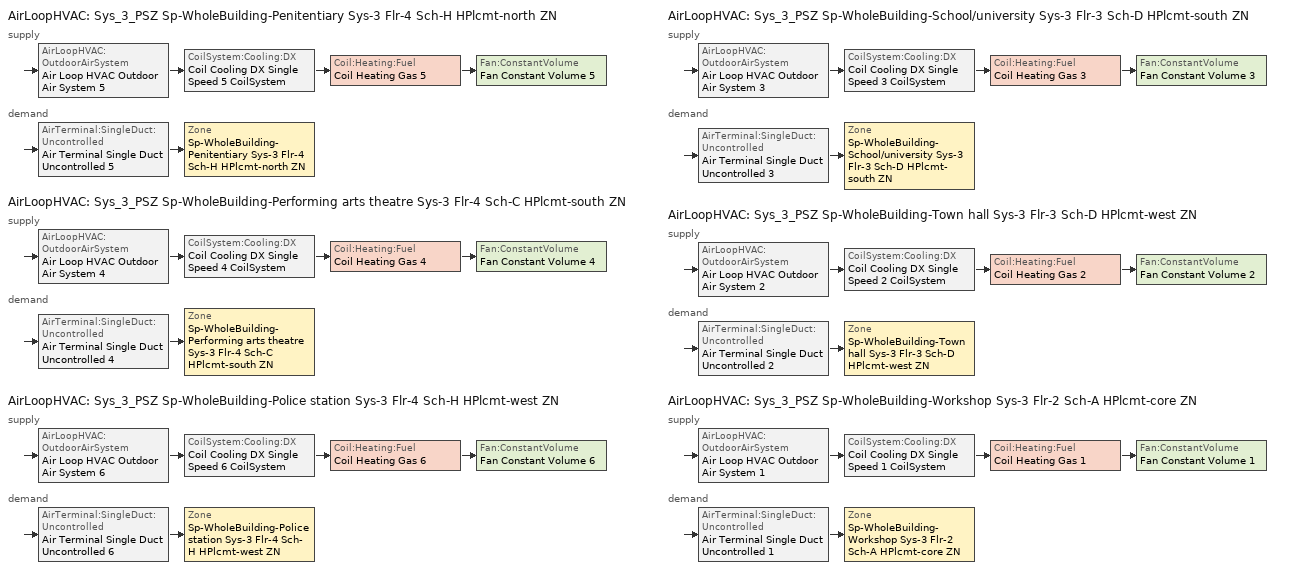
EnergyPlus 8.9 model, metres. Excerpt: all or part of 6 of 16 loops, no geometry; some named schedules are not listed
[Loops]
AirLoopHVAC 'Sys_3_PSZ Sp-WholeBuilding-Penitentiary Sys-3 Flr-4 Sch-H HPlcmt-north ZN'
 supply: AirLoopHVAC:OutdoorAirSystem 'Air Loop HVAC Outdoor Air System 5' > CoilSystem:Cooling:DX 'Coil Cooling DX Single Speed 5 CoilSystem' > Coil:Heating:Fuel 'Coil Heating Gas 5' > Fan:ConstantVolume 'Fan Constant Volume 5'
 demand: AirTerminal:SingleDuct:Uncontrolled 'Air Terminal Single Duct Uncontrolled 5' > Zone 'Sp-WholeBuilding-Penitentiary Sys-3 Flr-4 Sch-H HPlcmt-north ZN'
AirLoopHVAC 'Sys_3_PSZ Sp-WholeBuilding-Performing arts theatre Sys-3 Flr-4 Sch-C HPlcmt-south ZN'
 supply: AirLoopHVAC:OutdoorAirSystem 'Air Loop HVAC Outdoor Air System 4' > CoilSystem:Cooling:DX 'Coil Cooling DX Single Speed 4 CoilSystem' > Coil:Heating:Fuel 'Coil Heating Gas 4' > Fan:ConstantVolume 'Fan Constant Volume 4'
 demand: AirTerminal:SingleDuct:Uncontrolled 'Air Terminal Single Duct Uncontrolled 4' > Zone 'Sp-WholeBuilding-Performing arts theatre Sys-3 Flr-4 Sch-C HPlcmt-south ZN'
AirLoopHVAC 'Sys_3_PSZ Sp-WholeBuilding-Police station Sys-3 Flr-4 Sch-H HPlcmt-west ZN'
 supply: AirLoopHVAC:OutdoorAirSystem 'Air Loop HVAC Outdoor Air System 6' > CoilSystem:Cooling:DX 'Coil Cooling DX Single Speed 6 CoilSystem' > Coil:Heating:Fuel 'Coil Heating Gas 6' > Fan:ConstantVolume 'Fan Constant Volume 6'
 demand: AirTerminal:SingleDuct:Uncontrolled 'Air Terminal Single Duct Uncontrolled 6' > Zone 'Sp-WholeBuilding-Police station Sys-3 Flr-4 Sch-H HPlcmt-west ZN'
AirLoopHVAC 'Sys_3_PSZ Sp-WholeBuilding-School/university Sys-3 Flr-3 Sch-D HPlcmt-south ZN'
 supply: AirLoopHVAC:OutdoorAirSystem 'Air Loop HVAC Outdoor Air System 3' > CoilSystem:Cooling:DX 'Coil Cooling DX Single Speed 3 CoilSystem' > Coil:Heating:Fuel 'Coil Heating Gas 3' > Fan:ConstantVolume 'Fan Constant Volume 3'
 demand: AirTerminal:SingleDuct:Uncontrolled 'Air Terminal Single Duct Uncontrolled 3' > Zone 'Sp-WholeBuilding-School/university Sys-3 Flr-3 Sch-D HPlcmt-south ZN'
AirLoopHVAC 'Sys_3_PSZ Sp-WholeBuilding-Town hall Sys-3 Flr-3 Sch-D HPlcmt-west ZN'
 supply: AirLoopHVAC:OutdoorAirSystem 'Air Loop HVAC Outdoor Air System 2' > CoilSystem:Cooling:DX 'Coil Cooling DX Single Speed 2 CoilSystem' > Coil:Heating:Fuel 'Coil Heating Gas 2' > Fan:ConstantVolume 'Fan Constant Volume 2'
 demand: AirTerminal:SingleDuct:Uncontrolled 'Air Terminal Single Duct Uncontrolled 2' > Zone 'Sp-WholeBuilding-Town hall Sys-3 Flr-3 Sch-D HPlcmt-west ZN'
AirLoopHVAC 'Sys_3_PSZ Sp-WholeBuilding-Workshop Sys-3 Flr-2 Sch-A HPlcmt-core ZN'
 supply: AirLoopHVAC:OutdoorAirSystem 'Air Loop HVAC Outdoor Air System 1' > CoilSystem:Cooling:DX 'Coil Cooling DX Single Speed 1 CoilSystem' > Coil:Heating:Fuel 'Coil Heating Gas 1' > Fan:ConstantVolume 'Fan Constant Volume 1'
 demand: AirTerminal:SingleDuct:Uncontrolled 'Air Terminal Single Duct Uncontrolled 1' > Zone 'Sp-WholeBuilding-Workshop Sys-3 Flr-2 Sch-A HPlcmt-core ZN'
[ZoneControl:Thermostat] Control Object Type 1=ThermostatSetpoint:DualSetpoint
Name | Zone or ZoneList | Control Type Schedule | Control Name 1
Sp-WholeBuilding-Penitentiary Sys-3 Flr-4 Sch-H HPlcmt-north ZN Thermostat | Sp-WholeBuilding-Penitentiary Sys-3 Flr-4 Sch-H HPlcmt-north ZN | Sp-WholeBuilding-Penitentiary Sys-3 Flr-4 Sch-H HPlcmt-north ZN Thermostat Schedule | Penitentiary WholeBuilding Thermostat 2
Sp-WholeBuilding-Performing arts theatre Sys-3 Flr-4 Sch-C HPlcmt-south ZN Thermostat | Sp-WholeBuilding-Performing arts theatre Sys-3 Flr-4 Sch-C HPlcmt-south ZN | Sp-WholeBuilding-Performing arts theatre Sys-3 Flr-4 Sch-C HPlcmt-south ZN Thermostat Schedule | Performing arts theatre WholeBuilding Thermostat 2
Sp-WholeBuilding-Police station Sys-3 Flr-4 Sch-H HPlcmt-west ZN Thermostat | Sp-WholeBuilding-Police station Sys-3 Flr-4 Sch-H HPlcmt-west ZN | Sp-WholeBuilding-Police station Sys-3 Flr-4 Sch-H HPlcmt-west ZN Thermostat Schedule | Police station WholeBuilding Thermostat 2
Sp-WholeBuilding-School/university Sys-3 Flr-3 Sch-D HPlcmt-south ZN Thermostat | Sp-WholeBuilding-School/university Sys-3 Flr-3 Sch-D HPlcmt-south ZN | Sp-WholeBuilding-School/university Sys-3 Flr-3 Sch-D HPlcmt-south ZN Thermostat Schedule | School/university WholeBuilding Thermostat 2
Sp-WholeBuilding-Town hall Sys-3 Flr-3 Sch-D HPlcmt-west ZN Thermostat | Sp-WholeBuilding-Town hall Sys-3 Flr-3 Sch-D HPlcmt-west ZN | Sp-WholeBuilding-Town hall Sys-3 Flr-3 Sch-D HPlcmt-west ZN Thermostat Schedule | Town hall WholeBuilding Thermostat 2
Sp-WholeBuilding-Workshop Sys-3 Flr-2 Sch-A HPlcmt-core ZN Thermostat | Sp-WholeBuilding-Workshop Sys-3 Flr-2 Sch-A HPlcmt-core ZN | Sp-WholeBuilding-Workshop Sys-3 Flr-2 Sch-A HPlcmt-core ZN Thermostat Schedule | Workshop WholeBuilding Thermostat 2
[ThermostatSetpoint:DualSetpoint]
Name | Heating Setpoint Temperature Schedule | Cooling Setpoint Temperature Schedule
Penitentiary WholeBuilding Thermostat 2; Police station WholeBuilding Thermostat 2 | NECB-H-Thermostat Setpoint-Heating | NECB-H-Thermostat Setpoint-Cooling
Performing arts theatre WholeBuilding Thermostat 2 | NECB-C-Thermostat Setpoint-Heating | NECB-C-Thermostat Setpoint-Cooling
School/university WholeBuilding Thermostat 2; Town hall WholeBuilding Thermostat 2 | NECB-D-Thermostat Setpoint-Heating | NECB-D-Thermostat Setpoint-Cooling
Workshop WholeBuilding Thermostat 2 | NECB-A-Thermostat Setpoint-Heating | NECB-A-Thermostat Setpoint-Cooling
[Zone equipment]
Sp-WholeBuilding-Penitentiary Sys-3 Flr-4 Sch-H HPlcmt-north ZN: Air Terminal Single Duct Uncontrolled 5, Zone HVAC Baseboard Convective Water 5
Sp-WholeBuilding-Performing arts theatre Sys-3 Flr-4 Sch-C HPlcmt-south ZN: Air Terminal Single Duct Uncontrolled 4, Zone HVAC Baseboard Convective Water 4
Sp-WholeBuilding-Police station Sys-3 Flr-4 Sch-H HPlcmt-west ZN: Air Terminal Single Duct Uncontrolled 6, Zone HVAC Baseboard Convective Water 6
Sp-WholeBuilding-School/university Sys-3 Flr-3 Sch-D HPlcmt-south ZN: Air Terminal Single Duct Uncontrolled 3, Zone HVAC Baseboard Convective Water 3
Sp-WholeBuilding-Town hall Sys-3 Flr-3 Sch-D HPlcmt-west ZN: Air Terminal Single Duct Uncontrolled 2, Zone HVAC Baseboard Convective Water 2
Sp-WholeBuilding-Workshop Sys-3 Flr-2 Sch-A HPlcmt-core ZN: Air Terminal Single Duct Uncontrolled 1, Zone HVAC Baseboard Convective Water 1
[Sizing:Zone] Zone Cooling Design Supply Air Temperature Input Method=SupplyAirTemperature; Zone Cooling Design Supply Air Temperature {C}=13; Zone Cooling Design Supply Air Temperature Difference {deltaC}=11.11; Zone Heating Design Supply Air Temperature Input Method=SupplyAirTemperature; Zone Heating Design Supply Air Temperature {C}=43; Zone Heating Design Supply Air Temperature Difference {deltaC}=11.11; Zone Cooling Design Supply Air Humidity Ratio {kgWater/kgDryAir}=0.0085; Zone Heating Design Supply Air Humidity Ratio {kgWater/kgDryAir}=0.008; Zone Heating Sizing Factor=1.3; Zone Cooling Sizing Factor=1.1; Cooling Design Air Flow Method=DesignDay; Cooling Design Air Flow Rate {m3/s}=0; Cooling Minimum Air Flow per Zone Floor Area {m3/s-m2}=0.000762; Cooling Minimum Air Flow {m3/s}=0; Cooling Minimum Air Flow Fraction=0; Heating Design Air Flow Method=DesignDay; Heating Design Air Flow Rate {m3/s}=0; Heating Maximum Air Flow per Zone Floor Area {m3/s-m2}=0.002032; Heating Maximum Air Flow {m3/s}=0.141576; Heating Maximum Air Flow Fraction=0.3; Account for Dedicated Outdoor Air System=No
Name | Design Specification Outdoor Air Object | Design Specification Zone Air Distribution Object
Sp-WholeBuilding-Penitentiary Sys-3 Flr-4 Sch-H HPlcmt-north ZN | Penitentiary WholeBuilding Ventilation | Sp-WholeBuilding-Penitentiary Sys-3 Flr-4 Sch-H HPlcmt-north ZN Design Spec Zone Air Dist
Sp-WholeBuilding-Performing arts theatre Sys-3 Flr-4 Sch-C HPlcmt-south ZN | Performing arts theatre WholeBuilding Ventilation | Sp-WholeBuilding-Performing arts theatre Sys-3 Flr-4 Sch-C HPlcmt-south ZN Design Spec Zone Air Dist
Sp-WholeBuilding-Police station Sys-3 Flr-4 Sch-H HPlcmt-west ZN | Police station WholeBuilding Ventilation | Sp-WholeBuilding-Police station Sys-3 Flr-4 Sch-H HPlcmt-west ZN Design Spec Zone Air Dist
Sp-WholeBuilding-School/university Sys-3 Flr-3 Sch-D HPlcmt-south ZN | School/university WholeBuilding Ventilation | Sp-WholeBuilding-School/university Sys-3 Flr-3 Sch-D HPlcmt-south ZN Design Spec Zone Air Dist
Sp-WholeBuilding-Town hall Sys-3 Flr-3 Sch-D HPlcmt-west ZN | Town hall WholeBuilding Ventilation | Sp-WholeBuilding-Town hall Sys-3 Flr-3 Sch-D HPlcmt-west ZN Design Spec Zone Air Dist
Sp-WholeBuilding-Workshop Sys-3 Flr-2 Sch-A HPlcmt-core ZN | Workshop WholeBuilding Ventilation | Sp-WholeBuilding-Workshop Sys-3 Flr-2 Sch-A HPlcmt-core ZN Design Spec Zone Air Dist
[DesignSpecification:ZoneAirDistribution] Zone Air Distribution Effectiveness in Cooling Mode=1; Zone Air Distribution Effectiveness in Heating Mode=1
Sp-WholeBuilding-Penitentiary Sys-3 Flr-4 Sch-H HPlcmt-north ZN Design Spec Zone Air Dist; Sp-WholeBuilding-Performing arts theatre Sys-3 Flr-4 Sch-C HPlcmt-south ZN Design Spec Zone Air Dist; Sp-WholeBuilding-Police station Sys-3 Flr-4 Sch-H HPlcmt-west ZN Design Spec Zone Air Dist; Sp-WholeBuilding-School/university Sys-3 Flr-3 Sch-D HPlcmt-south ZN Design Spec Zone Air Dist; Sp-WholeBuilding-Town hall Sys-3 Flr-3 Sch-D HPlcmt-west ZN Design Spec Zone Air Dist; Sp-WholeBuilding-Workshop Sys-3 Flr-2 Sch-A HPlcmt-core ZN Design Spec Zone Air Dist
[Controller:MechanicalVentilation] Availability Schedule=Always On Discrete; Demand Controlled Ventilation=No; System Outdoor Air Method=ZoneSum
Name | Zone Name 1 | Design Specification Outdoor Air Object Name 1 | Design Specification Zone Air Distribution Object Name 1
Controller Mechanical Ventilation 5 | Sp-WholeBuilding-Penitentiary Sys-3 Flr-4 Sch-H HPlcmt-north ZN | Penitentiary WholeBuilding Ventilation | Sp-WholeBuilding-Penitentiary Sys-3 Flr-4 Sch-H HPlcmt-north ZN Design Spec Zone Air Dist
Controller Mechanical Ventilation 4 | Sp-WholeBuilding-Performing arts theatre Sys-3 Flr-4 Sch-C HPlcmt-south ZN | Performing arts theatre WholeBuilding Ventilation | Sp-WholeBuilding-Performing arts theatre Sys-3 Flr-4 Sch-C HPlcmt-south ZN Design Spec Zone Air Dist
Controller Mechanical Ventilation 6 | Sp-WholeBuilding-Police station Sys-3 Flr-4 Sch-H HPlcmt-west ZN | Police station WholeBuilding Ventilation | Sp-WholeBuilding-Police station Sys-3 Flr-4 Sch-H HPlcmt-west ZN Design Spec Zone Air Dist
Controller Mechanical Ventilation 3 | Sp-WholeBuilding-School/university Sys-3 Flr-3 Sch-D HPlcmt-south ZN | School/university WholeBuilding Ventilation | Sp-WholeBuilding-School/university Sys-3 Flr-3 Sch-D HPlcmt-south ZN Design Spec Zone Air Dist
Controller Mechanical Ventilation 2 | Sp-WholeBuilding-Town hall Sys-3 Flr-3 Sch-D HPlcmt-west ZN | Town hall WholeBuilding Ventilation | Sp-WholeBuilding-Town hall Sys-3 Flr-3 Sch-D HPlcmt-west ZN Design Spec Zone Air Dist
Controller Mechanical Ventilation 1 | Sp-WholeBuilding-Workshop Sys-3 Flr-2 Sch-A HPlcmt-core ZN | Workshop WholeBuilding Ventilation | Sp-WholeBuilding-Workshop Sys-3 Flr-2 Sch-A HPlcmt-core ZN Design Spec Zone Air Dist
[DesignSpecification:OutdoorAir] Outdoor Air Method=Sum; Outdoor Air Flow per Person {m3/s-person}=0; Outdoor Air Flow per Zone {m3/s}=0; Outdoor Air Flow Air Changes per Hour {1/hr}=0
Name | Outdoor Air Flow per Zone Floor Area {m3/s-m2}
Penitentiary WholeBuilding Ventilation | 0.000381
Performing arts theatre WholeBuilding Ventilation | 0.00059944
Police station WholeBuilding Ventilation; Town hall WholeBuilding Ventilation | 0.00040132
School/university WholeBuilding Ventilation | 0.00074676
Workshop WholeBuilding Ventilation | 0.00107188
[AirTerminal:SingleDuct:Uncontrolled] Availability Schedule=Always On Discrete; Maximum Air Flow Rate {m3/s}=AutoSize
Air Terminal Single Duct Uncontrolled 5; Air Terminal Single Duct Uncontrolled 4; Air Terminal Single Duct Uncontrolled 6; Air Terminal Single Duct Uncontrolled 3; Air Terminal Single Duct Uncontrolled 2; Air Terminal Single Duct Uncontrolled 1
[AirLoopHVAC] Design Supply Air Flow Rate {m3/s}=AutoSize
Sys_3_PSZ Sp-WholeBuilding-Penitentiary Sys-3 Flr-4 Sch-H HPlcmt-north ZN; Sys_3_PSZ Sp-WholeBuilding-Performing arts theatre Sys-3 Flr-4 Sch-C HPlcmt-south ZN; Sys_3_PSZ Sp-WholeBuilding-Police station Sys-3 Flr-4 Sch-H HPlcmt-west ZN; Sys_3_PSZ Sp-WholeBuilding-School/university Sys-3 Flr-3 Sch-D HPlcmt-south ZN; Sys_3_PSZ Sp-WholeBuilding-Town hall Sys-3 Flr-3 Sch-D HPlcmt-west ZN; Sys_3_PSZ Sp-WholeBuilding-Workshop Sys-3 Flr-2 Sch-A HPlcmt-core ZN
[Sizing:System] Type of Load to Size On=Sensible; Design Outdoor Air Flow Rate {m3/s}=Autosize; Central Heating Maximum System Air Flow Ratio=1; Preheat Design Temperature {C}=7; Preheat Design Humidity Ratio {kgWater/kgDryAir}=0.008; Precool Design Temperature {C}=13; Precool Design Humidity Ratio {kgWater/kgDryAir}=0.008; Central Cooling Design Supply Air Temperature {C}=13; Central Heating Design Supply Air Temperature {C}=43; Type of Zone Sum to Use=NonCoincident; 100% Outdoor Air in Cooling=No; 100% Outdoor Air in Heating=No; Central Cooling Design Supply Air Humidity Ratio {kgWater/kgDryAir}=0.0085; Central Heating Design Supply Air Humidity Ratio {kgWater/kgDryAir}=0.008; Cooling Supply Air Flow Rate Method=DesignDay; Cooling Supply Air Flow Rate {m3/s}=0; Cooling Supply Air Flow Rate Per Floor Area {m3/s-m2}=0.00996765; Cooling Fraction of Autosized Cooling Supply Air Flow Rate=1; Cooling Supply Air Flow Rate Per Unit Cooling Capacity {m3/s-W}=3.94755e-05; Heating Supply Air Flow Rate Method=DesignDay; Heating Supply Air Flow Rate {m3/s}=0; Heating Supply Air Flow Rate Per Floor Area {m3/s-m2}=0.00996765; Heating Fraction of Autosized Heating Supply Air Flow Rate=1; Heating Fraction of Autosized Cooling Supply Air Flow Rate=1; Heating Supply Air Flow Rate Per Unit Heating Capacity {m3/s-W}=3.15882e-05; System Outdoor Air Method=ZoneSum; Zone Maximum Outdoor Air Fraction=1; Cooling Design Capacity Method=CoolingDesignCapacity; Cooling Design Capacity {W}=Autosize; Cooling Design Capacity Per Floor Area {W/m2}=234.7; Fraction of Autosized Cooling Design Capacity=1; Heating Design Capacity Method=HeatingDesignCapacity; Heating Design Capacity {W}=Autosize; Heating Design Capacity Per Floor Area {W/m2}=157; Fraction of Autosized Heating Design Capacity=1; Central Cooling Capacity Control Method=OnOff
Sys_3_PSZ Sp-WholeBuilding-Penitentiary Sys-3 Flr-4 Sch-H HPlcmt-north ZN; Sys_3_PSZ Sp-WholeBuilding-Performing arts theatre Sys-3 Flr-4 Sch-C HPlcmt-south ZN; Sys_3_PSZ Sp-WholeBuilding-Police station Sys-3 Flr-4 Sch-H HPlcmt-west ZN; Sys_3_PSZ Sp-WholeBuilding-School/university Sys-3 Flr-3 Sch-D HPlcmt-south ZN; Sys_3_PSZ Sp-WholeBuilding-Town hall Sys-3 Flr-3 Sch-D HPlcmt-west ZN; Sys_3_PSZ Sp-WholeBuilding-Workshop Sys-3 Flr-2 Sch-A HPlcmt-core ZN
[Controller:OutdoorAir] Minimum Outdoor Air Flow Rate {m3/s}=Autosize; Maximum Outdoor Air Flow Rate {m3/s}=Autosize; Economizer Control Type=NoEconomizer; Economizer Control Action Type=ModulateFlow; Economizer Maximum Limit Dry-Bulb Temperature {C}=28; Economizer Maximum Limit Enthalpy {J/kg}=64000; Economizer Minimum Limit Dry-Bulb Temperature {C}=-100; Lockout Type=NoLockout; Minimum Limit Type=FixedMinimum; High Humidity Control=No; Control High Indoor Humidity Based on Outdoor Humidity Ratio=Yes; Heat Recovery Bypass Control Type=BypassWhenWithinEconomizerLimits
Name | Mechanical Ventilation Controller
Controller Outdoor Air 5 | Controller Mechanical Ventilation 5
Controller Outdoor Air 4 | Controller Mechanical Ventilation 4
Controller Outdoor Air 6 | Controller Mechanical Ventilation 6
Controller Outdoor Air 3 | Controller Mechanical Ventilation 3
Controller Outdoor Air 2 | Controller Mechanical Ventilation 2
Controller Outdoor Air 1 | Controller Mechanical Ventilation 1
[SetpointManager:MixedAir] Control Variable=Temperature
Node 94 OS Default SPM; Node 93 OS Default SPM; Node 92 OS Default SPM; Node 81 OS Default SPM; Node 80 OS Default SPM; Node 79 OS Default SPM; Node 107 OS Default SPM; Node 106 OS Default SPM; Node 105 OS Default SPM; Node 68 OS Default SPM; Node 67 OS Default SPM; Node 66 OS Default SPM; Node 55 OS Default SPM; Node 54 OS Default SPM; Node 53 OS Default SPM; Node 43 OS Default SPM; Node 42 OS Default SPM; Node 41 OS Default SPM
[CoilSystem:Cooling:DX] Availability Schedule=Always On Discrete
Name | Cooling Coil
Coil Cooling DX Single Speed 5 CoilSystem | Coil Cooling DX Single Speed 5
Coil Cooling DX Single Speed 4 CoilSystem | Coil Cooling DX Single Speed 4
Coil Cooling DX Single Speed 6 CoilSystem | Coil Cooling DX Single Speed 6
Coil Cooling DX Single Speed 3 CoilSystem | Coil Cooling DX Single Speed 3
Coil Cooling DX Single Speed 2 CoilSystem | Coil Cooling DX Single Speed 2
Coil Cooling DX Single Speed 1 CoilSystem | Coil Cooling DX Single Speed 1
[Coil:Cooling:DX:SingleSpeed] Availability Schedule=Always On Discrete; Gross Rated Total Cooling Capacity {W}=Autosize; Gross Rated Sensible Heat Ratio=Autosize; Gross Rated Cooling COP {W/W}=3; Rated Air Flow Rate {m3/s}=Autosize; Rated Evaporator Fan Power Per Volume Flow Rate {W/(m3/s)}=773.3; Condenser Type=AirCooled; Evaporative Condenser Effectiveness=0; Evaporative Condenser Air Flow Rate {m3/s}=Autosize; Evaporative Condenser Pump Rated Power Consumption {W}=Autosize; Crankcase Heater Capacity {W}=0; Maximum Outdoor Dry-Bulb Temperature for Crankcase Heater Operation {C}=0; Basin Heater Capacity {W/K}=0; Basin Heater Setpoint Temperature {C}=10
Name | Total Cooling Capacity Function of Temperature Curve | Total Cooling Capacity Function of Flow Fraction Curve | Energy Input Ratio Function of Temperature Curve | Energy Input Ratio Function of Flow Fraction Curve | Part Load Fraction Correlation Curve
Coil Cooling DX Single Speed 5 | Curve Biquadratic 9 | Curve Quadratic 13 | Curve Biquadratic 10 | Curve Quadratic 14 | Curve Quadratic 15
Coil Cooling DX Single Speed 4 | Curve Biquadratic 7 | Curve Quadratic 10 | Curve Biquadratic 8 | Curve Quadratic 11 | Curve Quadratic 12
Coil Cooling DX Single Speed 6 | Curve Biquadratic 11 | Curve Quadratic 16 | Curve Biquadratic 12 | Curve Quadratic 17 | Curve Quadratic 18
Coil Cooling DX Single Speed 3 | Curve Biquadratic 5 | Curve Quadratic 7 | Curve Biquadratic 6 | Curve Quadratic 8 | Curve Quadratic 9
Coil Cooling DX Single Speed 2 | Curve Biquadratic 3 | Curve Quadratic 4 | Curve Biquadratic 4 | Curve Quadratic 5 | Curve Quadratic 6
Coil Cooling DX Single Speed 1 | Curve Biquadratic 1 | Curve Quadratic 1 | Curve Biquadratic 2 | Curve Quadratic 2 | Curve Quadratic 3
[Coil:Heating:Fuel] Availability Schedule=Always On Discrete; Fuel Type=NaturalGas; Burner Efficiency=0.8; Nominal Capacity {W}=AutoSize; Parasitic Electric Load {W}=0; Parasitic Fuel Load {W}=0
Coil Heating Gas 5; Coil Heating Gas 4; Coil Heating Gas 6; Coil Heating Gas 3; Coil Heating Gas 2; Coil Heating Gas 1
[Fan:ConstantVolume] Availability Schedule=Always On Discrete; Fan Total Efficiency=0.7; Pressure Rise {Pa}=250; Maximum Flow Rate {m3/s}=AutoSize; Motor Efficiency=0.9; Motor In Airstream Fraction=1
Fan Constant Volume 5; Fan Constant Volume 4; Fan Constant Volume 6; Fan Constant Volume 3; Fan Constant Volume 2; Fan Constant Volume 1
[SetpointManager:SingleZone:Reheat] Control Variable=Temperature; Minimum Supply Air Temperature {C}=13; Maximum Supply Air Temperature {C}=43
Name | Control Zone
Setpoint Manager Single Zone Reheat 5 | Sp-WholeBuilding-Penitentiary Sys-3 Flr-4 Sch-H HPlcmt-north ZN
Setpoint Manager Single Zone Reheat 4 | Sp-WholeBuilding-Performing arts theatre Sys-3 Flr-4 Sch-C HPlcmt-south ZN
Setpoint Manager Single Zone Reheat 6 | Sp-WholeBuilding-Police station Sys-3 Flr-4 Sch-H HPlcmt-west ZN
Setpoint Manager Single Zone Reheat 3 | Sp-WholeBuilding-School/university Sys-3 Flr-3 Sch-D HPlcmt-south ZN
Setpoint Manager Single Zone Reheat 2 | Sp-WholeBuilding-Town hall Sys-3 Flr-3 Sch-D HPlcmt-west ZN
Setpoint Manager Single Zone Reheat 1 | Sp-WholeBuilding-Workshop Sys-3 Flr-2 Sch-A HPlcmt-core ZN
[Schedule:Compact]
Sp-WholeBuilding-Penitentiary Sys-3 Flr-4 Sch-H HPlcmt-north ZN Thermostat Schedule; Sp-WholeBuilding-Performing arts theatre Sys-3 Flr-4 Sch-C HPlcmt-south ZN Thermostat Schedule; Sp-WholeBuilding-Police station Sys-3 Flr-4 Sch-H HPlcmt-west ZN Thermostat Schedule; Sp-WholeBuilding-School/university Sys-3 Flr-3 Sch-D HPlcmt-south ZN Thermostat Schedule; Sp-WholeBuilding-Town hall Sys-3 Flr-3 Sch-D HPlcmt-west ZN Thermostat Schedule; Sp-WholeBuilding-Workshop Sys-3 Flr-2 Sch-A HPlcmt-core ZN Thermostat Schedule: Through: 12/31, For: AllDays, Until: 24:00, 4
[Schedule:Week:Daily]
NECB-H-Thermostat Setpoint-Heating Week Rule - Jan1-Dec31: NECB-H-Thermostat Setpoint-Heating Sun|Hol Day, NECB-H-Thermostat Setpoint-Heating Default|Wkdy Day, NECB-H-Thermostat Setpoint-Heating Default|Wkdy Day, NECB-H-Thermostat Setpoint-Heating Default|Wkdy Day, NECB-H-Thermostat Setpoint-Heating Default|Wkdy Day, NECB-H-Thermostat Setpoint-Heating Default|Wkdy Day, NECB-H-Thermostat Setpoint-Heating Sat Day, NECB-H-Thermostat Setpoint-Heating Default, NECB-H-Thermostat Setpoint-Heating Default, NECB-H-Thermostat Setpoint-Heating Default, NECB-H-Thermostat Setpoint-Heating Default, NECB-H-Thermostat Setpoint-Heating Default
NECB-H-Thermostat Setpoint-Cooling Week Rule - Jan1-Dec31: NECB-H-Thermostat Setpoint-Cooling Sun|Hol Day, NECB-H-Thermostat Setpoint-Cooling Default|Wkdy Day, NECB-H-Thermostat Setpoint-Cooling Default|Wkdy Day, NECB-H-Thermostat Setpoint-Cooling Default|Wkdy Day, NECB-H-Thermostat Setpoint-Cooling Default|Wkdy Day, NECB-H-Thermostat Setpoint-Cooling Default|Wkdy Day, NECB-H-Thermostat Setpoint-Cooling Sat Day, NECB-H-Thermostat Setpoint-Cooling Default, NECB-H-Thermostat Setpoint-Cooling Default, NECB-H-Thermostat Setpoint-Cooling Default, NECB-H-Thermostat Setpoint-Cooling Default, NECB-H-Thermostat Setpoint-Cooling Default
[Schedule:Year]
NECB-A-Thermostat Setpoint-Heating: NECB-A-Thermostat Setpoint-Heating Week Rule - Jan1-Dec31, 1, 1, 12, 31
NECB-A-Thermostat Setpoint-Cooling: NECB-A-Thermostat Setpoint-Cooling Week Rule - Jan1-Dec31, 1, 1, 12, 31
NECB-C-Thermostat Setpoint-Heating: NECB-C-Thermostat Setpoint-Heating Week Rule - Jan1-Dec31, 1, 1, 12, 31
NECB-C-Thermostat Setpoint-Cooling: NECB-C-Thermostat Setpoint-Cooling Week Rule - Jan1-Dec31, 1, 1, 12, 31
NECB-D-Thermostat Setpoint-Heating: NECB-D-Thermostat Setpoint-Heating Week Rule - Jan1-Dec31, 1, 1, 12, 31
NECB-D-Thermostat Setpoint-Cooling: NECB-D-Thermostat Setpoint-Cooling Week Rule - Jan1-Dec31, 1, 1, 12, 31
NECB-H-Thermostat Setpoint-Heating: NECB-H-Thermostat Setpoint-Heating Week Rule - Jan1-Dec31, 1, 1, 12, 31
NECB-H-Thermostat Setpoint-Cooling: NECB-H-Thermostat Setpoint-Cooling Week Rule - Jan1-Dec31, 1, 1, 12, 31
[Schedule:Constant]
Always On Discrete: Hourly Value=1
[Curve:Biquadratic] Minimum Value of x {BasedOnField A2}=17; Maximum Value of x {BasedOnField A2}=22; Minimum Value of y {BasedOnField A3}=13; Maximum Value of y {BasedOnField A3}=46
Name | Coefficient1 Constant | Coefficient2 x | Coefficient3 x**2 | Coefficient4 y | Coefficient5 y**2 | Coefficient6 x*y
Curve Biquadratic 9; Curve Biquadratic 7; Curve Biquadratic 11; Curve Biquadratic 5; Curve Biquadratic 3; Curve Biquadratic 1 | 0.942588 | 0.00954335 | 0.00068377 | -0.0110427 | 5.249e-06 | -9.72e-06
Curve Biquadratic 10; Curve Biquadratic 8; Curve Biquadratic 12; Curve Biquadratic 6; Curve Biquadratic 4; Curve Biquadratic 2 | 0.342414 | 0.034885 | -0.0006237 | 0.00497722 | 0.000437951 | -0.000728028
[Curve:Quadratic]
Name | Coefficient1 Constant | Coefficient2 x | Coefficient3 x**2 | Minimum Value of x {BasedOnField A2} | Maximum Value of x {BasedOnField A2}
Curve Quadratic 13; Curve Quadratic 10; Curve Quadratic 16; Curve Quadratic 7; Curve Quadratic 4; Curve Quadratic 1 | 0.8 | 0.2 | 0 | 0.5 | 1.5
Curve Quadratic 14; Curve Quadratic 11; Curve Quadratic 17; Curve Quadratic 8; Curve Quadratic 5; Curve Quadratic 2 | 1.1552 | -0.1808 | 0.0256 | 0.5 | 1.5
Curve Quadratic 15; Curve Quadratic 12; Curve Quadratic 18; Curve Quadratic 9; Curve Quadratic 6; Curve Quadratic 3 | 0.85 | 0.15 | 0 | 0 | 1
